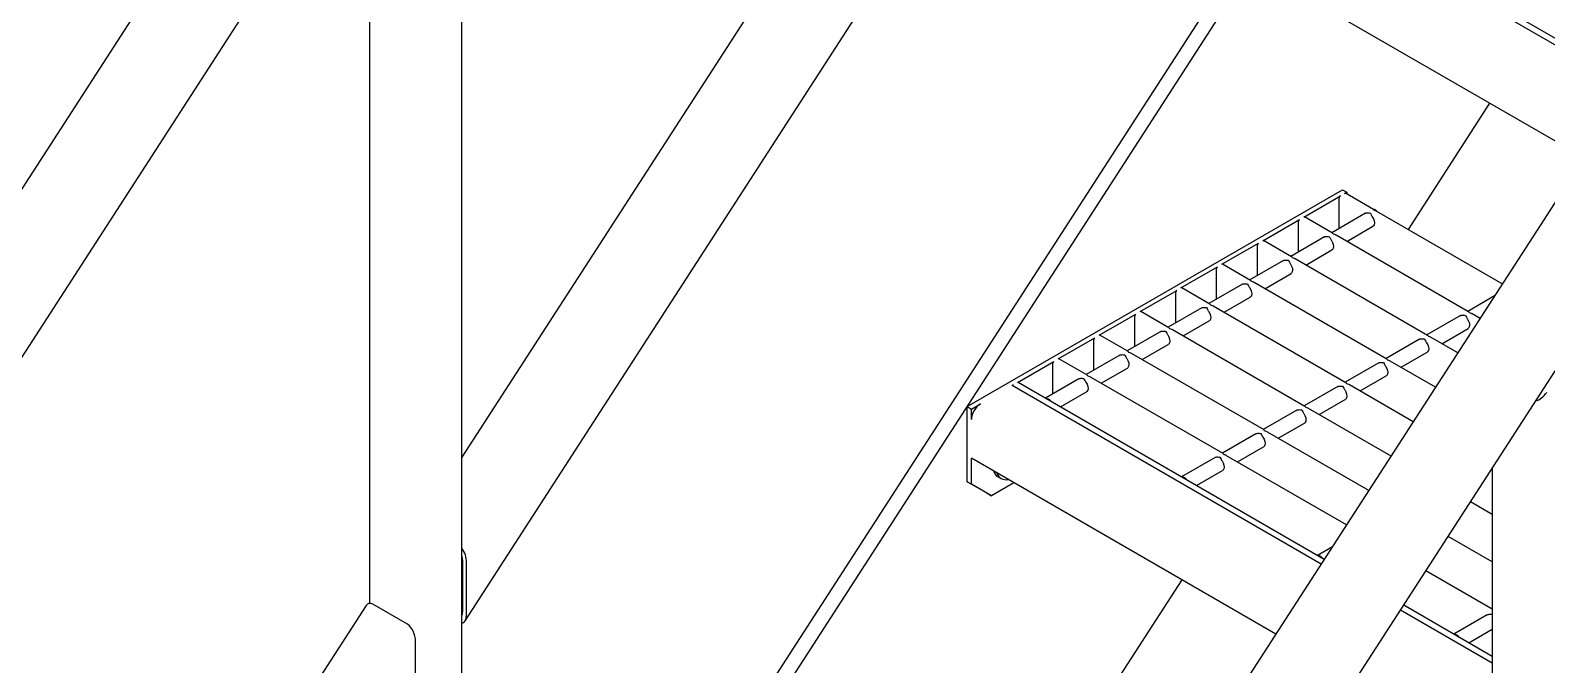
# Model space of a CAD drawing. Header units: millimetres. Extents: x 1293 to 41893, y 1011 to 26911.
# Drawn here: x 5460 to 5993, y 19912 to 20135 of the extents above; entities that cross this region are included whole.
import ezdxf

# ---------------------------------------------------------------- set-up
doc = ezdxf.new("R2010")
doc.units = ezdxf.units.MM
doc.header["$LTSCALE"] = 50

msp = doc.modelspace()

# ---------------------------------------------------------------- linework, layer by layer
at = {"color": 7, "linetype": 'Continuous', "lineweight": 25}
for p, q in [((6261.208068, 21323.3451045), (4877.1569314, 19183.257425)), ((4909.5711599, 19174.0650927), (6283.7970001, 21298.9604174)), ((6656.3393373, 21095.240678), (5272.2882007, 18955.1529985)), ((5304.7024293, 18945.9606662), (6678.9282694, 21070.855991)), ((6119.5491343, 20770.3884391), (5611.5811871, 19984.943511)), ((5612.7341636, 19927.4134992), (6136.4488718, 20737.2068405)), ((4900.8061688, 18638.3449715), (6218.2297565, 20675.4098706)), ((4905.2962968, 18635.7528758), (6222.7198846, 20672.8177748)), ((5611.5811871, 19738.1910488), (5611.5811871, 20258.3840685)), ((5579.0268904, 20209.2103434), (5579.0268904, 19933.5933517)), ((6022.3001704, 20114.8582532), (5913.5056253, 20177.6640073)), ((6023.4016377, 20116.5613958), (5915.6410738, 20178.7702452)), ((6006.3906664, 20090.2581986), (5899.2138187, 20152.1300758)), ((5973.2348066, 20109.398669), (5944.5310562, 20065.0155238)), ((5789.3797083, 20002.7659625), (5921.4643087, 20079.0167793)), ((5921.4643087, 20079.0167793), (5922.9633751, 20078.1513867)), ((5907.8183263, 20069.4083362), (5920.718311, 20076.8553388)), ((5920.3441337, 20065.4375155), (5920.3441337, 20076.2072447)), ((5922.2150204, 20077.7193707), (5922.9633751, 20078.1513867)), ((5932.3275013, 20072.0604861), (5922.4795822, 20077.7455687)), ((5922.9633751, 20078.1513867), (5922.9633751, 20077.4662811)), ((5893.4216323, 20061.0973016), (5906.321617, 20068.5443042)), ((5917.9308073, 20063.7494515), (5908.0828882, 20069.4345342)), ((5929.49829, 20070.7220975), (5917.6754057, 20063.8968916)), ((5929.49829, 20070.7220975), (5929.6985672, 20070.8070452)), ((5977.686916, 20045.8750534), (5933.5760219, 20071.3397305)), ((5905.9474396, 20057.1264809), (5905.9474396, 20067.8962101)), ((5965.8255066, 20036.1004301), (5919.1793278, 20063.0286959)), ((5922.9675025, 20060.8418292), (5932.1439083, 20066.1392556)), ((5879.0249382, 20052.786267), (5891.9249229, 20060.2332697)), ((5891.5507456, 20048.8154463), (5891.5507456, 20059.5851755)), ((5903.5341132, 20055.4384169), (5893.6861941, 20061.1234996)), ((5915.101596, 20062.4110629), (5903.2787117, 20055.5858571)), ((5908.5708084, 20052.5307946), (5917.7472143, 20057.828221)), ((5915.101596, 20062.4110629), (5915.3018731, 20062.4960106)), ((5889.1374191, 20047.1273823), (5879.2895, 20052.812465)), ((5900.7049019, 20054.1000283), (5888.8820176, 20047.2748225)), ((5900.7049019, 20054.1000283), (5900.905179, 20054.184976)), ((5951.4288125, 20027.7893955), (5904.7826337, 20054.7176613)), ((5864.6282441, 20044.4752324), (5877.5282288, 20051.9222351)), ((5877.1540515, 20040.5044118), (5877.1540515, 20051.2741409)), ((5894.1741144, 20044.2197601), (5903.3505202, 20049.5171864)), ((5850.2315501, 20036.1641978), (5863.1315348, 20043.6112005)), ((5862.7573574, 20032.1933772), (5862.7573574, 20042.9631063)), ((5874.7407251, 20038.8163477), (5864.892806, 20044.5014304)), ((5886.3082078, 20045.7889937), (5874.4853235, 20038.9637879)), ((5886.3082078, 20045.7889937), (5886.508485, 20045.8739414)), ((5937.0321185, 20019.4783609), (5890.3859397, 20046.4066268)), ((5974.9702986, 20041.6744865), (5965.5701051, 20036.2478703)), ((5860.344031, 20030.5053132), (5850.4961119, 20036.1903959)), ((5871.9115138, 20037.4779591), (5860.0886295, 20030.6527533)), ((5871.9115138, 20037.4779591), (5872.1117909, 20037.5629069)), ((5922.6354244, 20011.1673264), (5875.9892456, 20038.0955922)), ((5879.7774203, 20035.9087255), (5888.9538261, 20041.2061518)), ((5835.834856, 20027.8531633), (5848.7348407, 20035.3001659)), ((5848.3606634, 20023.8823426), (5848.3606634, 20034.6520718)), ((5865.3807262, 20027.5976909), (5874.5571321, 20032.8951172)), ((5962.9962953, 20034.7620415), (5951.173411, 20027.9368357)), ((5962.9962953, 20034.7620415), (5963.1965724, 20034.8469892)), ((5969.8593757, 20033.771727), (5967.0740271, 20035.3796745)), ((5821.4381619, 20019.5421287), (5834.3381467, 20026.9891313)), ((5833.9639693, 20015.571308), (5833.9639693, 20026.3410372)), ((5845.947337, 20022.1942786), (5836.0994178, 20027.8793613)), ((5857.5148197, 20029.1669246), (5845.6919354, 20022.3417187)), ((5857.5148197, 20029.1669246), (5857.7150968, 20029.2518723)), ((5908.2387303, 20002.8562918), (5861.5925515, 20029.7845576)), ((5948.5996012, 20026.4510069), (5936.7767169, 20019.6258011)), ((5948.5996012, 20026.4510069), (5948.7998783, 20026.5359546)), ((5962.0318354, 20021.6684007), (5952.6773331, 20027.0686399)), ((5956.4655077, 20024.8817733), (5965.6419136, 20030.1791996)), ((5843.1181256, 20020.85589), (5831.2952414, 20014.0306842)), ((5843.1181256, 20020.85589), (5843.3184028, 20020.9408377)), ((5893.8420363, 19994.5452572), (5847.1958575, 20021.473523)), ((5850.9840322, 20019.2866563), (5860.160438, 20024.5840827)), ((5942.0688137, 20016.5707387), (5951.2452195, 20021.868165)), ((5807.0414679, 20011.2310941), (5819.9414526, 20018.6780968)), ((5819.5672753, 20007.2602735), (5819.5672753, 20018.0300026)), ((5831.5506429, 20013.883244), (5821.7027238, 20019.5683267)), ((5836.5873381, 20010.9756218), (5845.7637439, 20016.2730481)), ((5934.2029071, 20018.1399723), (5922.3800229, 20011.3147665)), ((5934.2029071, 20018.1399723), (5934.4031843, 20018.22492)), ((5954.2042951, 20009.5650744), (5938.280639, 20018.7576054)), ((5805.1705812, 20010.1510542), (5805.5447585, 20010.3670622)), ((5913.9651263, 19947.3453001), (5805.1705812, 20010.1510542)), ((5915.0665936, 19949.0484427), (5807.3060297, 20011.2572921)), ((5828.7214316, 20012.5448554), (5816.8985473, 20005.7196496)), ((5828.7214316, 20012.5448554), (5828.9217087, 20012.6298031)), ((5879.4453422, 19986.2342226), (5832.7991634, 20013.1624884)), ((5919.8062131, 20009.8289378), (5907.9833288, 20003.0037319)), ((5919.8062131, 20009.8289378), (5920.0064902, 20009.9138855)), ((5946.3767548, 19997.4617481), (5923.8839449, 20010.4465708)), ((5927.6721196, 20008.2597041), (5936.8485255, 20013.5571304)), ((5822.190644, 20002.6645872), (5831.3670499, 20007.9620135)), ((5913.2754255, 19999.9486695), (5922.4518314, 20005.2460959)), ((5789.3797083, 20002.7659625), (5790.8787746, 20001.9005699)), ((5789.3797083, 19976.3644762), (5789.3797083, 20002.7659625)), ((5790.8787746, 20001.9005699), (5794.0994103, 20003.7598033)), ((5790.8787746, 19998.1814987), (5790.8787746, 20001.9005699)), ((5905.409519, 20001.5179032), (5893.5866347, 19994.6926974)), ((5905.409519, 20001.5179032), (5905.6097962, 20001.6028509)), ((5938.5492145, 19985.3584217), (5909.4872509, 20002.1355362)), ((5930.7216742, 19973.2550954), (5895.0905568, 19993.8245016)), ((5898.8787315, 19991.6376349), (5908.0551373, 19996.9350613)), ((5891.0128249, 19993.2068686), (5879.1899407, 19986.3816628)), ((5884.4820374, 19983.3266004), (5893.6584433, 19988.6240267)), ((5891.0128249, 19993.2068686), (5891.2131021, 19993.2918163)), ((5790.8787746, 19975.4990836), (5790.8787746, 19984.6171227)), ((5898.0556223, 19922.7452455), (5790.8787746, 19984.6171227)), ((5876.6161309, 19984.895834), (5864.7932466, 19978.0706282)), ((5876.6161309, 19984.895834), (5876.816408, 19984.9807817)), ((5922.8941339, 19961.1517691), (5880.6938627, 19985.5134671)), ((5800.1185265, 19978.1488448), (5801.313537, 19977.4589799)), ((5870.0853433, 19975.0155658), (5879.2617492, 19980.3129921)), ((5974.1581598, 19981.105917), (5974.1581598, 19705.4889252)), ((5789.3797083, 19976.3644762), (5790.8787746, 19975.4990836)), ((5796.4507761, 19972.2811087), (5789.3797083, 19976.3644762)), ((5797.9498424, 19971.4157161), (5790.8787746, 19975.4990836)), ((5796.4507761, 19972.2811087), (5797.9498424, 19971.4157161)), ((5805.8483009, 19975.9753991), (5797.9498424, 19971.4157161)), ((5974.1581598, 19964.8018152), (5966.4803543, 19969.2341179)), ((5974.1581598, 19948.179746), (5958.652814, 19957.1307916)), ((5917.9008948, 19953.4309781), (5912.6879459, 19950.4216068)), ((5611.82771, 19948.8548483), (5611.82771, 19930.4443069)), ((5613.264551, 19929.6148363), (5613.264551, 19948.0253776)), ((5864.8997626, 19941.8857159), (5836.1960121, 19897.5025707)), ((5974.1581598, 19931.5576769), (5950.8252737, 19945.0274653)), ((5577.8739139, 19932.8236737), (5069.9059667, 19147.3787456)), ((5592.4303568, 19926.244787), (5580.2172085, 19933.2952874)), ((5974.1581598, 19912.5966016), (5941.8962661, 19931.2209964)), ((5974.1581598, 19914.9356077), (5942.9977334, 19932.924139)), ((5972.4055295, 19929.5977912), (5960.5826452, 19922.7725854)), ((5972.4055295, 19929.5977912), (5972.6058066, 19929.682739)), ((5965.874742, 19919.717523), (5974.1581598, 19924.4994383)), ((5595.3040388, 19901.8434123), (5595.3040388, 19920.2539536))]:
    msp.add_line(p, q, dxfattribs=at)
at = {"color": 7, "linetype": 'Continuous', "lineweight": 25, "flags": 128}
for points in [[(5931.9436312, 20069.5109973), (5932.3491533, 20068.7950883), (5932.6068859, 20068.0439343), (5932.6919016, 20067.330185), (5932.5959781, 20066.7228725), (5932.3283928, 20066.2807344), (5932.1439083, 20066.1392556)], [(5917.5469371, 20061.1999627), (5917.9524592, 20060.4840537), (5918.2101918, 20059.7328997), (5918.2952076, 20059.0191504), (5918.1992841, 20058.4118379), (5917.9316988, 20057.9696999), (5917.7472143, 20057.828221)], [(5903.1502431, 20052.8889281), (5903.5557652, 20052.1730191), (5903.8134977, 20051.4218651), (5903.8985135, 20050.7081158), (5903.80259, 20050.1008033), (5903.5350047, 20049.6586653), (5903.3505202, 20049.5171864)], [(5888.753549, 20044.5778936), (5889.1590711, 20043.8619845), (5889.4168037, 20043.1108305), (5889.5018194, 20042.3970812), (5889.4058959, 20041.7897687), (5889.1383106, 20041.3476307), (5888.9538261, 20041.2061518)], [(5874.3568549, 20036.266859), (5874.762377, 20035.5509499), (5875.0201096, 20034.7997959), (5875.1051254, 20034.0860467), (5875.0092019, 20033.4787341), (5874.7416166, 20033.0365961), (5874.5571321, 20032.8951172)], [(5965.4416364, 20033.5509413), (5965.8471585, 20032.8350323), (5966.1048911, 20032.0838783), (5966.1899069, 20031.370129), (5966.0939834, 20030.7628165), (5965.8263981, 20030.3206785), (5965.6419136, 20030.1791996)], [(5859.9601609, 20027.9558244), (5860.365683, 20027.2399154), (5860.6234155, 20026.4887614), (5860.7084313, 20025.7750121), (5860.6125078, 20025.1676996), (5860.3449225, 20024.7255616), (5860.160438, 20024.5840827)], [(5951.0449424, 20025.2399067), (5951.4504645, 20024.5239977), (5951.708197, 20023.7728437), (5951.7932128, 20023.0590944), (5951.6972893, 20022.4517819), (5951.429704, 20022.0096439), (5951.2452195, 20021.868165)], [(5845.5634668, 20019.6447898), (5845.9689889, 20018.9288808), (5846.2267215, 20018.1777268), (5846.3117373, 20017.4639775), (5846.2158137, 20016.856665), (5845.9482284, 20016.414527), (5845.7637439, 20016.2730481)], [(5936.6482483, 20016.9288722), (5937.0537704, 20016.2129631), (5937.311503, 20015.4618091), (5937.3965188, 20014.7480599), (5937.3005953, 20014.1407473), (5937.0330099, 20013.6986093), (5936.8485255, 20013.5571304)], [(5831.1667727, 20011.3337552), (5831.5722948, 20010.6178462), (5831.8300274, 20009.8666922), (5831.9150432, 20009.1529429), (5831.8191197, 20008.5456304), (5831.5515344, 20008.1034924), (5831.3670499, 20007.9620135)], [(5922.2515542, 20008.6178376), (5922.6570763, 20007.9019286), (5922.9148089, 20007.1507746), (5922.9998247, 20006.4370253), (5922.9039012, 20005.8297128), (5922.6363159, 20005.3875747), (5922.4518314, 20005.2460959)], [(5907.8548602, 20000.306803), (5908.2603823, 19999.590894), (5908.5181148, 19998.83974), (5908.6031306, 19998.1259907), (5908.5072071, 19997.5186782), (5908.2396218, 19997.0765402), (5908.0551373, 19996.9350613)], [(5893.4581661, 19991.9957684), (5893.8636882, 19991.2798594), (5894.1214208, 19990.5287054), (5894.2064366, 19989.8149561), (5894.1105131, 19989.2076436), (5893.8429277, 19988.7655056), (5893.6584433, 19988.6240267)], [(5879.0614721, 19983.6847339), (5879.4669942, 19982.9688248), (5879.7247267, 19982.2176708), (5879.8097425, 19981.5039215), (5879.713819, 19980.896609), (5879.4462337, 19980.454471), (5879.2617492, 19980.3129921)]]:
    msp.add_lwpolyline(points, dxfattribs=at)
at = {"color": 7, "linetype": 'Continuous', "lineweight": 25}
for centre, radius, start, end in [((5921.1565189, 20076.1702766), 0.8132259, 122.60547834, 177.394521515), ((5922.3700239, 20077.5030044), 0.2661588, 65.692880953, 125.617577477), ((5906.7598248, 20067.859242), 0.8132259, 122.60547834, 177.394521515), ((5907.9733299, 20069.1919698), 0.2661588, 65.692880952, 125.617577477), ((5931.9652659, 20069.7270489), 2.4244652, 35.264662608, 84.740713925), ((5892.3631308, 20059.5482075), 0.8132259, 122.60547834, 177.394521515), ((5893.5766358, 20060.8809352), 0.2661588, 65.692880956, 125.617577474), ((5879.1799417, 20052.5699006), 0.2661588, 65.692880956, 125.617577474), ((5877.9664367, 20051.2371729), 0.8132259, 122.60547834, 177.394521515), ((5863.5697426, 20042.9261383), 0.8132259, 122.605478339, 177.394521515), ((5864.7832477, 20044.2588661), 0.2661588, 65.692880952, 125.617577478), ((5850.3865536, 20035.9478315), 0.2661588, 65.692880956, 125.617577474), ((5849.1730486, 20034.6151037), 0.8132259, 122.60547834, 177.394521515), ((5834.7763545, 20026.3040692), 0.8132259, 122.60547834, 177.394521515), ((5835.9898595, 20027.6367969), 0.2661588, 65.692880952, 125.617577478), ((5820.3796604, 20017.9930346), 0.8132259, 122.60547834, 177.394521515), ((5821.5931655, 20019.3257623), 0.2661588, 65.692880956, 125.617577474), ((5805.9487775, 20009.7193558), 0.7633838, 121.954628524, 151.14320017), ((5807.1964714, 20011.0147277), 0.2661588, 65.692880952, 125.617577478), ((5816.7917134, 20003.2387723), 2.4244652, 35.264662608, 84.740713925), ((5797.8711722, 19997.8633058), 6.9996336, 122.60547834, 177.394521514), ((5801.907517, 19981.0398548), 3.3998528, 195.28401871, 238.20445507), ((5802.9448764, 19980.2848488), 3.2287492, 194.940714641, 285.064661891), ((5864.6864127, 19975.5897509), 2.4244652, 35.264662608, 84.740713925), ((5912.581112, 19947.9407295), 2.4244652, 35.264662608, 84.740713925), ((5960.4758113, 19920.2917081), 2.4244652, 35.264662608, 84.740713925)]:
    msp.add_arc(centre, radius, start, end, dxfattribs=at)
for centre, major_axis, ratio, start_param, end_param in [((5990.4353081, 20009.4261444), (3.0191428, 4.3512087), 0.6252181078, 3.7363115455, 4.7643820231), ((5610.390869, 19949.6843189), (-1.4725211, 4.5700254), 0.5399833694, 4.1743929021, 5.3181106425), ((5610.390869, 19949.6843189), (-0.7362606, 2.2850127), 0.5399833694, 4.1743929021, 4.7688956248), ((5580.2172085, 19928.9633954), (-1.4725211, 4.5700254), 0.5399833694, 5.7451892289, 6.6986657386), ((5610.390869, 19931.2737776), (-0.7362606, 2.2850127), 0.5399833694, 3.557073085, 4.1743929021), ((5610.390869, 19931.2737776), (-1.4725211, 4.5700254), 0.5399833694, 3.0306751617, 4.1743929021), ((5592.4303568, 19921.9128949), (-1.4725211, 4.5700254), 0.5399833694, 4.1743929021, 5.7451892289)]:
    msp.add_ellipse(centre, major_axis=major_axis, ratio=ratio, start_param=start_param, end_param=end_param, dxfattribs=at)
for points, knots in [([(5929.6985672, 20070.8070452), (5929.7629822, 20070.8232032), (5929.9742325, 20070.8761939), (5930.4903263, 20070.9132177), (5930.9503516, 20070.8609327), (5931.1926609, 20070.8076901), (5931.1952765, 20070.8071154)], [0, 0, 0, 0, 0.1723614537, 0.5652622383, 0.9953071929, 1, 1, 1, 1]), ([(5931.1952765, 20070.8071154), (5931.1962756, 20070.8056035), (5931.3213327, 20070.6163468), (5931.507475, 20070.2644313), (5931.7664863, 20069.7806396), (5931.899756, 20069.5777822), (5931.9436312, 20069.5109973)], [0, 0, 0, 0, 0.0046971273, 0.5879730072, 0.8643521995, 1, 1, 1, 1]), ([(5932.6919859, 20071.6711473), (5932.690987, 20071.6726561), (5932.5747537, 20071.84823), (5932.4487429, 20071.9490518), (5932.3238149, 20072.0490071)], [0, 0, 0, 0, 0.0085933525, 1, 1, 1, 1]), ([(5933.5643909, 20071.3229864), (5933.5133747, 20071.3591289), (5933.254159, 20071.5427709), (5932.9368606, 20071.6168791), (5932.694601, 20071.6705678), (5932.6919859, 20071.6711473)], [0, 0, 0, 0, 0.1951000564, 0.9913114514, 1, 1, 1, 1]), ([(5918.2952918, 20063.3601127), (5918.294293, 20063.3616215), (5918.1780597, 20063.5371954), (5918.0520488, 20063.6380172), (5917.9271208, 20063.7379726)], [0, 0, 0, 0, 0.0085933525, 1, 1, 1, 1]), ([(5919.1676968, 20063.0119518), (5919.1166806, 20063.0480944), (5918.8574649, 20063.2317363), (5918.5401665, 20063.3058445), (5918.2979069, 20063.3595332), (5918.2952918, 20063.3601127)], [0, 0, 0, 0, 0.1951000564, 0.9913114514, 1, 1, 1, 1]), ([(5915.3018731, 20062.4960106), (5915.3662882, 20062.5121687), (5915.5775385, 20062.5651593), (5916.0936323, 20062.6021831), (5916.5536575, 20062.5498981), (5916.7959668, 20062.4966555), (5916.7985825, 20062.4960808)], [0, 0, 0, 0, 0.1723614537, 0.5652622383, 0.9953071929, 1, 1, 1, 1]), ([(5916.7985825, 20062.4960808), (5916.7995815, 20062.4945689), (5916.9246386, 20062.3053122), (5917.110781, 20061.9533967), (5917.3697923, 20061.469605), (5917.503062, 20061.2667476), (5917.5469371, 20061.1999627)], [0, 0, 0, 0, 0.0046971273, 0.5879730072, 0.8643521995, 1, 1, 1, 1]), ([(5900.905179, 20054.184976), (5900.9695941, 20054.2011341), (5901.1808444, 20054.2541247), (5901.6969382, 20054.2911485), (5902.1569635, 20054.2388635), (5902.3992728, 20054.185621), (5902.4018884, 20054.1850462)], [0, 0, 0, 0, 0.1723614537, 0.5652622383, 0.9953071929, 1, 1, 1, 1]), ([(5902.4018884, 20054.1850462), (5902.4028874, 20054.1835343), (5902.5279446, 20053.9942776), (5902.7140869, 20053.6423622), (5902.9730982, 20053.1585705), (5903.1063679, 20052.955713), (5903.1502431, 20052.8889281)], [0, 0, 0, 0, 0.0046971273, 0.5879730072, 0.8643521995, 1, 1, 1, 1]), ([(5903.8985977, 20055.0490781), (5903.8975989, 20055.0505869), (5903.7813656, 20055.2261609), (5903.6553547, 20055.3269826), (5903.5304267, 20055.426938)], [0, 0, 0, 0, 0.0085933525, 1, 1, 1, 1]), ([(5904.7710028, 20054.7009172), (5904.7199865, 20054.7370598), (5904.4607709, 20054.9207018), (5904.1434725, 20054.9948099), (5903.9012128, 20055.0484986), (5903.8985977, 20055.0490781)], [0, 0, 0, 0, 0.1951000564, 0.9913114514, 1, 1, 1, 1]), ([(5889.5019037, 20046.7380436), (5889.5009048, 20046.7395523), (5889.3846715, 20046.9151263), (5889.2586607, 20047.015948), (5889.1337327, 20047.1159034)], [0, 0, 0, 0, 0.0085933525, 1, 1, 1, 1]), ([(5890.3743087, 20046.3898826), (5890.3232925, 20046.4260252), (5890.0640768, 20046.6096672), (5889.7467784, 20046.6837754), (5889.5045188, 20046.737464), (5889.5019037, 20046.7380436)], [0, 0, 0, 0, 0.1951000564, 0.9913114514, 1, 1, 1, 1]), ([(5886.508485, 20045.8739414), (5886.5729, 20045.8900995), (5886.7841503, 20045.9430901), (5887.3002441, 20045.980114), (5887.7602694, 20045.9278289), (5888.0025787, 20045.8745864), (5888.0051943, 20045.8740117)], [0, 0, 0, 0, 0.1723614537, 0.5652622383, 0.9953071929, 1, 1, 1, 1]), ([(5888.0051943, 20045.8740117), (5888.0061934, 20045.8724997), (5888.1312505, 20045.6832431), (5888.3173928, 20045.3313276), (5888.5764041, 20044.8475359), (5888.7096739, 20044.6446784), (5888.753549, 20044.5778936)], [0, 0, 0, 0, 0.0046971273, 0.5879730072, 0.8643521995, 1, 1, 1, 1]), ([(5872.1117909, 20037.5629069), (5872.176206, 20037.5790649), (5872.3874563, 20037.6320556), (5872.9035501, 20037.6690794), (5873.3635753, 20037.6167944), (5873.6058846, 20037.5635518), (5873.6085003, 20037.5629771)], [0, 0, 0, 0, 0.1723614537, 0.5652622383, 0.9953071929, 1, 1, 1, 1]), ([(5873.6085003, 20037.5629771), (5873.6094993, 20037.5614652), (5873.7345564, 20037.3722085), (5873.9206988, 20037.020293), (5874.1797101, 20036.5365013), (5874.3129798, 20036.3336438), (5874.3568549, 20036.266859)], [0, 0, 0, 0, 0.0046971273, 0.5879730072, 0.8643521995, 1, 1, 1, 1]), ([(5875.1052096, 20038.427009), (5875.1042108, 20038.4285178), (5874.9879775, 20038.6040917), (5874.8619666, 20038.7049135), (5874.7370386, 20038.8048688)], [0, 0, 0, 0, 0.0085933525, 1, 1, 1, 1]), ([(5875.9776146, 20038.078848), (5875.9265984, 20038.1149906), (5875.6673827, 20038.2986326), (5875.3500843, 20038.3727408), (5875.1078247, 20038.4264294), (5875.1052096, 20038.427009)], [0, 0, 0, 0, 0.1951000564, 0.9913114514, 1, 1, 1, 1]), ([(5966.1899911, 20035.7110913), (5966.1889923, 20035.7126001), (5966.072759, 20035.8881741), (5965.9467481, 20035.9889958), (5965.8218201, 20036.0889512)], [0, 0, 0, 0, 0.0085933525, 1, 1, 1, 1]), ([(5963.1965724, 20034.8469892), (5963.2609875, 20034.8631473), (5963.4722378, 20034.9161379), (5963.9883316, 20034.9531617), (5964.4483568, 20034.9008767), (5964.6906661, 20034.8476342), (5964.6932818, 20034.8470594)], [0, 0, 0, 0, 0.1723614537, 0.5652622384, 0.9953071929, 1, 1, 1, 1]), ([(5964.6932818, 20034.8470594), (5964.6942808, 20034.8455475), (5964.8193379, 20034.6562908), (5965.0054803, 20034.3043754), (5965.2644916, 20033.8205837), (5965.3977613, 20033.6177262), (5965.4416364, 20033.5509413)], [0, 0, 0, 0, 0.00469712726, 0.58797300728, 0.8643521995, 1, 1, 1, 1]), ([(5967.0623962, 20035.3629304), (5967.0113799, 20035.399073), (5966.7521642, 20035.5827149), (5966.4348658, 20035.6568231), (5966.1926062, 20035.7105118), (5966.1899911, 20035.7110913)], [0, 0, 0, 0, 0.1951000565, 0.9913114514, 1, 1, 1, 1]), ([(5857.7150968, 20029.2518723), (5857.7795119, 20029.2680303), (5857.9907622, 20029.321021), (5858.506856, 20029.3580448), (5858.9668813, 20029.3057598), (5859.2091906, 20029.2525172), (5859.2118062, 20029.2519425)], [0, 0, 0, 0, 0.1723614537, 0.5652622383, 0.9953071929, 1, 1, 1, 1]), ([(5859.2118062, 20029.2519425), (5859.2128052, 20029.2504306), (5859.3378624, 20029.0611739), (5859.5240047, 20028.7092584), (5859.783016, 20028.2254667), (5859.9162857, 20028.0226093), (5859.9601609, 20027.9558244)], [0, 0, 0, 0, 0.0046971273, 0.5879730072, 0.8643521995, 1, 1, 1, 1]), ([(5860.7085155, 20030.1159744), (5860.7075167, 20030.1174832), (5860.5912834, 20030.2930571), (5860.4652725, 20030.3938789), (5860.3403445, 20030.4938343)], [0, 0, 0, 0, 0.0085933525, 1, 1, 1, 1]), ([(5861.5809206, 20029.7678135), (5861.5299043, 20029.803956), (5861.2706887, 20029.987598), (5860.9533903, 20030.0617062), (5860.7111306, 20030.1153949), (5860.7085155, 20030.1159744)], [0, 0, 0, 0, 0.19510005641, 0.99131145138, 1, 1, 1, 1]), ([(5948.7998783, 20026.5359546), (5948.8642934, 20026.5521127), (5949.0755437, 20026.6051033), (5949.5916375, 20026.6421271), (5950.0516628, 20026.5898421), (5950.2939721, 20026.5365996), (5950.2965877, 20026.5360248)], [0, 0, 0, 0, 0.1723614537, 0.5652622384, 0.9953071929, 1, 1, 1, 1]), ([(5950.2965877, 20026.5360248), (5950.2975867, 20026.5345129), (5950.4226439, 20026.3452563), (5950.6087862, 20025.9933408), (5950.8677975, 20025.5095491), (5951.0010672, 20025.3066916), (5951.0449424, 20025.2399067)], [0, 0, 0, 0, 0.0046971273, 0.5879730073, 0.8643521995, 1, 1, 1, 1]), ([(5951.7932971, 20027.4000568), (5951.7922982, 20027.4015655), (5951.6760649, 20027.5771395), (5951.550054, 20027.6779612), (5951.425126, 20027.7779166)], [0, 0, 0, 0, 0.0085933525, 1, 1, 1, 1]), ([(5952.6657021, 20027.0518958), (5952.6146858, 20027.0880384), (5952.3554702, 20027.2716804), (5952.0381718, 20027.3457885), (5951.7959121, 20027.3994772), (5951.7932971, 20027.4000568)], [0, 0, 0, 0, 0.1951000565, 0.9913114514, 1, 1, 1, 1]), ([(5843.3184028, 20020.9408377), (5843.3828178, 20020.9569958), (5843.5940682, 20021.0099864), (5844.1101619, 20021.0470102), (5844.5701872, 20020.9947252), (5844.8124965, 20020.9414826), (5844.8151121, 20020.9409079)], [0, 0, 0, 0, 0.1723614537, 0.5652622383, 0.9953071929, 1, 1, 1, 1]), ([(5844.8151121, 20020.9409079), (5844.8161112, 20020.939396), (5844.9411683, 20020.7501393), (5845.1273106, 20020.3982239), (5845.3863219, 20019.9144321), (5845.5195917, 20019.7115747), (5845.5634668, 20019.6447898)], [0, 0, 0, 0, 0.0046971273, 0.5879730072, 0.8643521995, 1, 1, 1, 1]), ([(5846.3118215, 20021.8049398), (5846.3108226, 20021.8064486), (5846.1945893, 20021.9820225), (5846.0685785, 20022.0828443), (5845.9436505, 20022.1827997)], [0, 0, 0, 0, 0.0085933525, 1, 1, 1, 1]), ([(5847.1842265, 20021.4567789), (5847.1332103, 20021.4929215), (5846.8739946, 20021.6765634), (5846.5566962, 20021.7506716), (5846.3144366, 20021.8043603), (5846.3118215, 20021.8049398)], [0, 0, 0, 0, 0.19510005641, 0.99131145138, 1, 1, 1, 1]), ([(5934.4031843, 20018.22492), (5934.4675994, 20018.2410781), (5934.6788497, 20018.2940687), (5935.1949435, 20018.3310926), (5935.6549687, 20018.2788075), (5935.897278, 20018.225565), (5935.8998936, 20018.2249903)], [0, 0, 0, 0, 0.1723614537, 0.5652622384, 0.9953071929, 1, 1, 1, 1]), ([(5935.8998936, 20018.2249903), (5935.9008927, 20018.2234784), (5936.0259498, 20018.0342217), (5936.2120921, 20017.6823062), (5936.4711034, 20017.1985145), (5936.6043732, 20016.995657), (5936.6482483, 20016.9288722)], [0, 0, 0, 0, 0.0046971273, 0.5879730073, 0.8643521995, 1, 1, 1, 1]), ([(5937.396603, 20019.0890222), (5937.3956042, 20019.090531), (5937.2793708, 20019.2661049), (5937.15336, 20019.3669267), (5937.028432, 20019.466882)], [0, 0, 0, 0, 0.0085933525, 1, 1, 1, 1]), ([(5938.269008, 20018.7408612), (5938.2179918, 20018.7770038), (5937.9587761, 20018.9606458), (5937.6414777, 20019.034754), (5937.3992181, 20019.0884426), (5937.396603, 20019.0890222)], [0, 0, 0, 0, 0.1951000565, 0.9913114514, 1, 1, 1, 1]), ([(5828.9217087, 20012.6298031), (5828.9861238, 20012.6459612), (5829.1973741, 20012.6989518), (5829.7134679, 20012.7359756), (5830.1734931, 20012.6836906), (5830.4158024, 20012.6304481), (5830.4184181, 20012.6298733)], [0, 0, 0, 0, 0.1723614537, 0.5652622383, 0.9953071929, 1, 1, 1, 1]), ([(5830.4184181, 20012.6298733), (5830.4194171, 20012.6283614), (5830.5444742, 20012.4391048), (5830.7306166, 20012.0871893), (5830.9896279, 20011.6033976), (5831.1228976, 20011.4005401), (5831.1667727, 20011.3337552)], [0, 0, 0, 0, 0.0046971273, 0.5879730072, 0.8643521995, 1, 1, 1, 1]), ([(5831.9151274, 20013.4939053), (5831.9141286, 20013.495414), (5831.7978953, 20013.670988), (5831.6718844, 20013.7718097), (5831.5469564, 20013.8717651)], [0, 0, 0, 0, 0.0085933525, 1, 1, 1, 1]), ([(5832.7875325, 20013.1457443), (5832.7365162, 20013.1818869), (5832.4773005, 20013.3655289), (5832.1600021, 20013.439637), (5831.9177425, 20013.4933257), (5831.9151274, 20013.4939053)], [0, 0, 0, 0, 0.1951000564, 0.9913114514, 1, 1, 1, 1]), ([(5920.0064902, 20009.9138855), (5920.0709053, 20009.9300435), (5920.2821556, 20009.9830342), (5920.7982494, 20010.020058), (5921.2582746, 20009.967773), (5921.5005839, 20009.9145304), (5921.5031996, 20009.9139557)], [0, 0, 0, 0, 0.1723614537, 0.5652622384, 0.9953071929, 1, 1, 1, 1]), ([(5921.5031996, 20009.9139557), (5921.5041986, 20009.9124438), (5921.6292557, 20009.7231871), (5921.8153981, 20009.3712716), (5922.0744094, 20008.8874799), (5922.2076791, 20008.6846225), (5922.2515542, 20008.6178376)], [0, 0, 0, 0, 0.0046971273, 0.5879730073, 0.8643521995, 1, 1, 1, 1]), ([(5922.9999089, 20010.7779876), (5922.9989101, 20010.7794964), (5922.8826768, 20010.9550703), (5922.7566659, 20011.0558921), (5922.6317379, 20011.1558474)], [0, 0, 0, 0, 0.0085933525, 1, 1, 1, 1]), ([(5923.872314, 20010.4298267), (5923.8212977, 20010.4659692), (5923.5620821, 20010.6496112), (5923.2447836, 20010.7237194), (5923.002524, 20010.7774081), (5922.9999089, 20010.7779876)], [0, 0, 0, 0, 0.19510005647, 0.99131145138, 1, 1, 1, 1]), ([(5905.6097962, 20001.6028509), (5905.6742112, 20001.619009), (5905.8854615, 20001.6719996), (5906.4015553, 20001.7090234), (5906.8615806, 20001.6567384), (5907.1038899, 20001.6034958), (5907.1065055, 20001.6029211)], [0, 0, 0, 0, 0.1723614537, 0.5652622384, 0.9953071929, 1, 1, 1, 1]), ([(5907.1065055, 20001.6029211), (5907.1075045, 20001.6014092), (5907.2325617, 20001.4121525), (5907.418704, 20001.060237), (5907.6777153, 20000.5764453), (5907.810985, 20000.3735879), (5907.8548602, 20000.306803)], [0, 0, 0, 0, 0.0046971273, 0.5879730073, 0.8643521995, 1, 1, 1, 1]), ([(5908.6032149, 20002.466953), (5908.602216, 20002.4684618), (5908.4859827, 20002.6440357), (5908.3599719, 20002.7448575), (5908.2350438, 20002.8448129)], [0, 0, 0, 0, 0.0085933525, 1, 1, 1, 1]), ([(5909.4756199, 20002.1187921), (5909.4246036, 20002.1549347), (5909.165388, 20002.3385766), (5908.8480896, 20002.4126848), (5908.6058299, 20002.4663735), (5908.6032149, 20002.466953)], [0, 0, 0, 0, 0.1951000565, 0.9913114514, 1, 1, 1, 1]), ([(5891.2131021, 19993.2918163), (5891.2775172, 19993.3079744), (5891.4887675, 19993.360965), (5892.0048613, 19993.3979888), (5892.4648865, 19993.3457038), (5892.7071958, 19993.2924613), (5892.7098114, 19993.2918865)], [0, 0, 0, 0, 0.1723614537, 0.5652622384, 0.9953071929, 1, 1, 1, 1]), ([(5894.2065208, 19994.1559184), (5894.205522, 19994.1574272), (5894.0892887, 19994.3330012), (5893.9632778, 19994.4338229), (5893.8383498, 19994.5337783)], [0, 0, 0, 0, 0.0085933525, 1, 1, 1, 1]), ([(5895.0789258, 19993.8077575), (5895.0279096, 19993.8439001), (5894.7686939, 19994.0275421), (5894.4513955, 19994.1016502), (5894.2091359, 19994.1553389), (5894.2065208, 19994.1559184)], [0, 0, 0, 0, 0.1951000565, 0.9913114514, 1, 1, 1, 1]), ([(5892.7098114, 19993.2918865), (5892.7108105, 19993.2903746), (5892.8358676, 19993.1011179), (5893.0220099, 19992.7492025), (5893.2810213, 19992.2654108), (5893.414291, 19992.0625533), (5893.4581661, 19991.9957684)], [0, 0, 0, 0, 0.0046971273, 0.5879730073, 0.8643521995, 1, 1, 1, 1]), ([(5876.816408, 19984.9807817), (5876.8808231, 19984.9969398), (5877.0920734, 19985.0499304), (5877.6081672, 19985.0869543), (5878.0681925, 19985.0346692), (5878.3105018, 19984.9814267), (5878.3131174, 19984.980852)], [0, 0, 0, 0, 0.1723614537, 0.5652622384, 0.9953071929, 1, 1, 1, 1]), ([(5878.3131174, 19984.980852), (5878.3141164, 19984.97934), (5878.4391735, 19984.7900834), (5878.6253159, 19984.4381679), (5878.8843272, 19983.9543762), (5879.0175969, 19983.7515187), (5879.0614721, 19983.6847339)], [0, 0, 0, 0, 0.0046971273, 0.5879730073, 0.8643521995, 1, 1, 1, 1]), ([(5879.8098267, 19985.8448839), (5879.8088279, 19985.8463926), (5879.6925946, 19986.0219666), (5879.5665837, 19986.1227883), (5879.4416557, 19986.2227437)], [0, 0, 0, 0, 0.0085933525, 1, 1, 1, 1]), ([(5880.6822318, 19985.4967229), (5880.6312155, 19985.5328655), (5880.3719999, 19985.7165075), (5880.0547015, 19985.7906157), (5879.8124418, 19985.8443043), (5879.8098267, 19985.8448839)], [0, 0, 0, 0, 0.1951000565, 0.9913114514, 1, 1, 1, 1]), ([(5972.6058066, 19929.682739), (5972.6702217, 19929.698897), (5972.881472, 19929.7518877), (5973.3975658, 19929.7889115), (5973.8575911, 19929.7366265), (5974.0999004, 19929.6833839), (5974.102516, 19929.6828092)], [0, 0, 0, 0, 0.17236145372, 0.56526223842, 0.99530719289, 1, 1, 1, 1])]:
    msp.add_open_spline(points, degree=3, knots=knots, dxfattribs=at)

doc.saveas('drawing.dxf')
